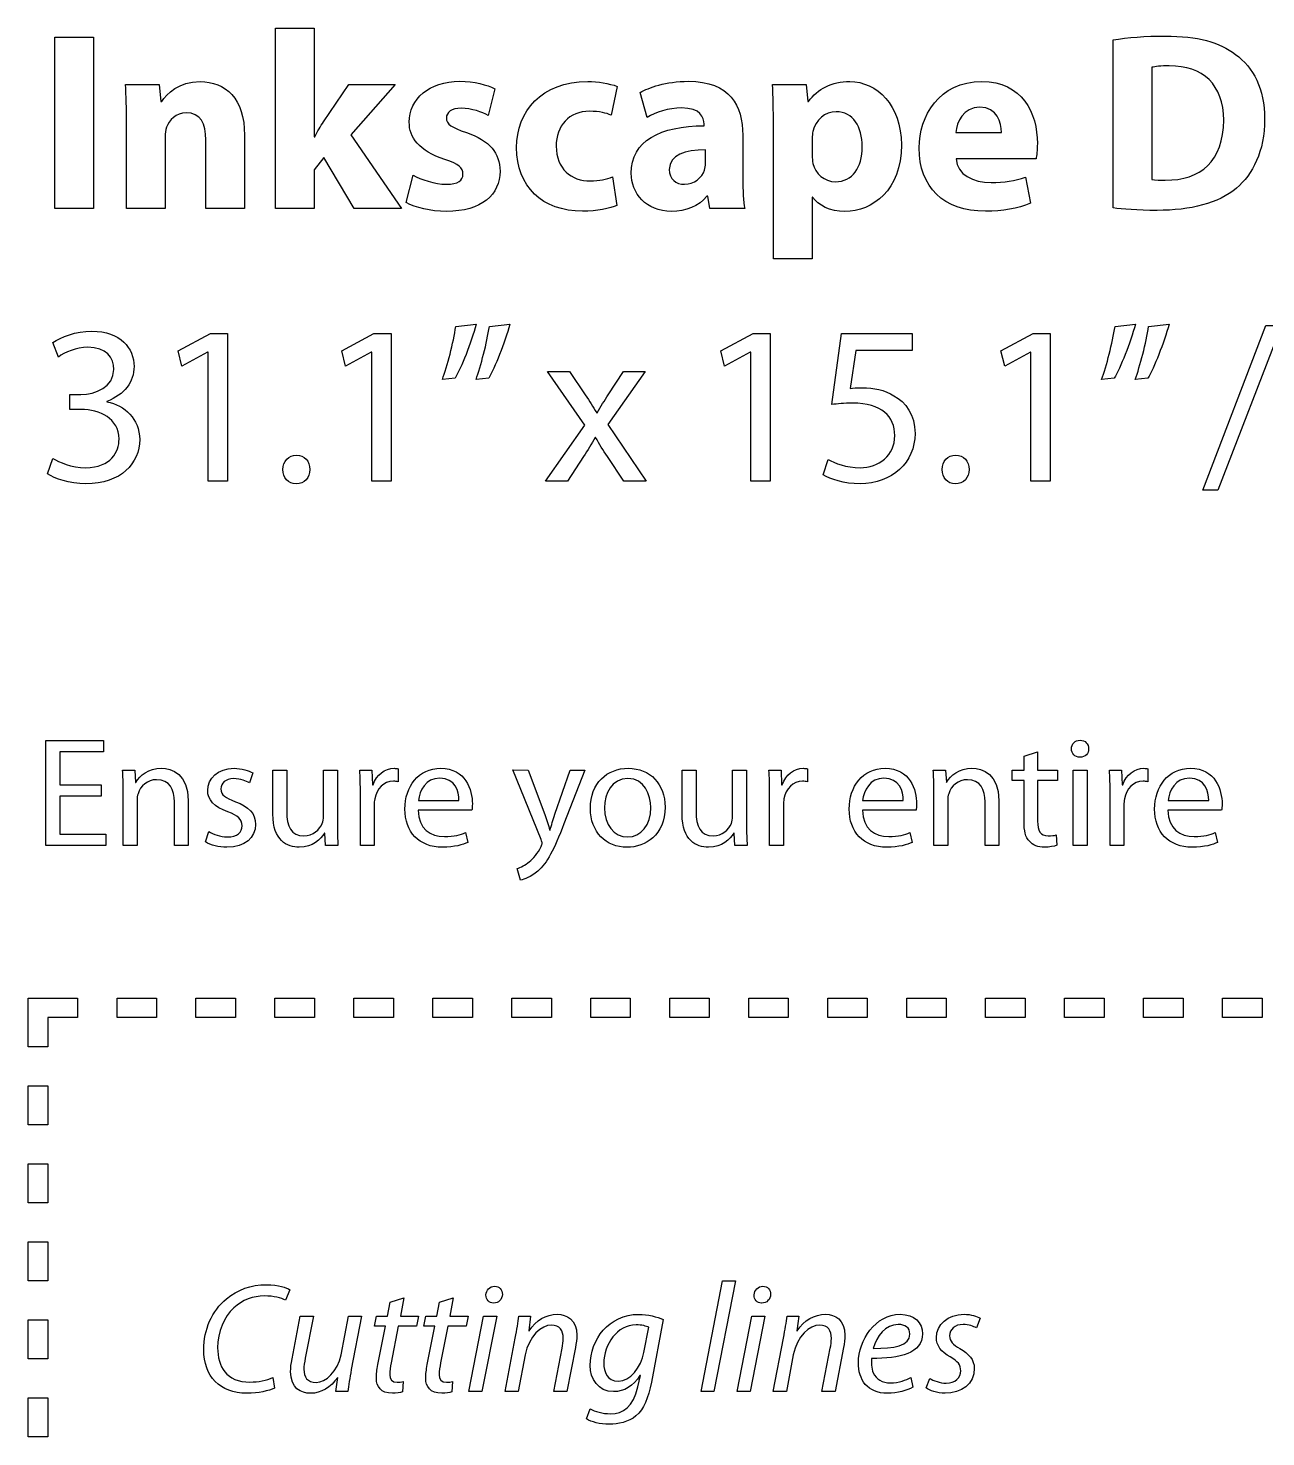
# Model space of a CAD drawing. Extents: x 0 to 808, y 79 to 394.
# Drawn here: x 648.8 to 684.72, y 353.23 to 394.12 of the extents above; entities that cross this region are included whole.
import ezdxf

# ---------------------------------------------------------------- set-up
doc = ezdxf.new("R2010")
doc.units = 0
doc.layers.add('Design_Template', color=7, linetype='CONTINUOUS')

msp = doc.modelspace()

# ---------------------------------------------------------------- linework, layer by layer
at = {"layer": 'Design_Template', "color": 7}
for points in [[(650.700365, 393.849851), (650.700365, 388.877646), (649.579037, 388.877646), (649.579037, 393.849851), (650.700365, 393.849851), (650.700365, 393.849851)], [(657.376411, 391.400634), (658.10675, 392.485077), (659.45677, 392.485077), (658.165767, 391.024399), (659.641199, 388.877646), (658.26167, 388.877646), (657.383788, 390.360455), (657.103456, 390.006351), (657.103456, 388.877646), (655.982128, 388.877646), (655.982128, 394.115713), (657.103456, 394.115713), (657.103456, 390.965382), (657.103456, 390.965382)], [(680.289302, 388.900061), (680.289302, 393.776363), (680.289302, 393.776363)], [(681.410914, 392.979346), (681.410914, 389.726019), (681.410914, 389.726019)], [(651.629604, 392.485077), (652.603389, 392.485077), (652.655029, 391.98343), (652.67716, 391.98343)], [(662.34124, 392.359665), (662.149433, 391.585063)], [(665.897031, 392.426059), (665.719979, 391.59244)], [(666.767535, 391.526046), (666.560975, 392.249008)], [(670.404191, 392.485077), (671.377976, 392.485077), (671.429617, 391.98343), (671.444371, 391.98343)], [(652.780441, 390.958005), (652.780441, 388.877646), (651.659112, 388.877646), (651.659112, 391.33424), (651.659112, 391.33424)], [(668.420019, 391.2826), (668.420019, 391.326863)], [(671.569783, 389.209618), (671.555028, 389.209618), (671.555028, 387.416968), (670.4337, 387.416968), (670.4337, 391.275222), (670.4337, 391.275222)], [(655.082115, 391.009645), (655.082115, 388.877646), (653.960786, 388.877646), (653.960786, 390.876856)], [(657.103456, 390.965382), (657.118211, 390.965382)], [(669.541347, 391.009645), (669.541347, 389.74815), (669.541347, 389.74815)], [(671.555028, 390.921119), (671.555028, 390.426849), (671.555028, 390.426849)], [(675.723123, 391.090793), (677.051012, 391.090793), (677.051012, 391.090793)], [(668.456621, 390.19078), (668.456621, 390.581769), (668.456621, 390.581769)], [(678.054022, 390.323569), (675.730501, 390.323569), (675.730501, 390.323569)], [(659.774272, 389.054697), (659.973171, 389.851431), (659.973171, 389.851431)], [(665.756865, 389.799791), (665.889653, 388.973549), (665.889653, 388.973549)], [(677.744465, 389.792413), (677.892008, 389.032566)], [(669.600365, 388.877646), (668.589694, 388.877646), (668.523299, 389.239126), (668.501168, 389.239126)], [(654.02406, 384.708983), (654.011008, 384.708983), (653.265915, 384.306644), (653.153838, 384.748422), (654.09017, 385.249785), (654.584724, 385.249785), (654.584724, 380.963939), (654.02406, 380.963939), (654.02406, 384.708983), (654.02406, 384.708983)], [(658.772397, 384.708983), (658.759345, 384.708983), (658.014252, 384.306644), (657.902176, 384.748422), (658.838507, 385.249785), (659.333061, 385.249785), (659.333061, 380.963939), (658.772397, 380.963939), (658.772397, 384.708983), (658.772397, 384.708983)], [(661.212534, 385.460318), (661.806112, 385.526429), (661.806112, 385.526429)], [(662.188589, 385.460318), (662.782167, 385.526429), (662.782167, 385.526429)], [(669.772877, 384.708983), (669.759825, 384.708983), (669.014732, 384.306644), (668.902656, 384.748422), (669.838987, 385.249785), (670.333541, 385.249785), (670.333541, 380.963939), (669.772877, 380.963939), (669.772877, 384.708983), (669.772877, 384.708983)], [(672.127326, 383.192125), (672.404253, 385.249502), (674.455103, 385.249502), (674.455103, 384.761474), (674.455103, 384.761474)], [(677.904493, 384.708983), (677.891441, 384.708983), (677.146348, 384.306644), (677.034272, 384.748422), (677.970603, 385.249785), (678.465157, 385.249785), (678.465157, 380.963939), (677.904493, 380.963939), (677.904493, 384.708983), (677.904493, 384.708983)], [(680.34463, 385.460318), (680.938208, 385.526429), (680.938208, 385.526429)], [(681.320401, 385.460318), (681.913979, 385.526429), (681.913979, 385.526429)], [(682.890318, 380.706306), (684.723258, 385.486706), (685.178372, 385.486706), (683.332096, 380.706306), (682.890318, 380.706306), (682.890318, 380.706306)], [(649.678629, 384.570236), (649.520304, 384.992152)], [(674.455103, 384.761474), (672.819927, 384.761474), (672.655076, 383.660291)], [(661.192673, 383.95708), (660.823531, 383.917357)], [(662.168728, 383.95708), (661.799586, 383.917357)], [(664.920124, 381.682361), (664.458484, 380.963656), (663.818941, 380.963656), (664.953038, 382.592306), (663.871716, 384.154845), (664.516934, 384.154845), (664.516934, 384.154845)], [(664.516934, 384.154845), (664.972048, 383.469336)], [(665.638262, 383.476146), (666.080041, 384.155128), (666.713058, 384.155128), (665.625211, 382.612167), (666.739729, 380.963656), (666.086851, 380.963656), (665.612159, 381.682361)], [(680.324769, 383.95708), (679.955627, 383.917357)], [(681.30054, 383.95708), (680.931398, 383.917357)], [(650.331224, 383.047136), (650.008047, 383.047136), (650.008047, 383.482388), (650.331224, 383.482388)], [(651.082843, 383.284624), (651.082843, 383.271288)], [(665.301751, 382.955205), (665.315086, 382.955205)], [(665.269404, 382.236216), (665.256353, 382.236216)], [(649.361978, 381.180998), (649.52002, 381.622777), (649.52002, 381.622777)], [(671.876786, 381.154894), (672.021775, 381.596957)], [(656.194079, 381.30641), (656.194079, 381.30641)], [(675.326175, 381.30641), (675.326175, 381.30641)], [(650.91809, 371.823622), (649.717464, 371.823622), (649.717464, 370.723029), (651.056459, 370.723029), (651.056459, 370.3922), (649.318688, 370.3922), (649.318688, 373.445222), (650.987704, 373.445222), (650.987704, 373.114676), (649.717464, 373.114676), (649.717464, 372.149923), (650.91809, 372.149923), (650.91809, 371.823622), (650.91809, 371.823622)], [(677.703709, 371.085554), (677.703709, 372.281519), (677.360223, 372.281519), (677.360223, 372.584897), (677.703709, 372.584897), (677.703709, 372.988174), (678.098761, 373.110148), (678.098761, 373.110148)], [(678.098761, 373.110148), (678.098761, 372.584897), (678.676872, 372.584897), (678.676872, 372.281519), (678.098761, 372.281519), (678.098761, 371.099138)], [(679.579275, 373.200425), (679.579275, 373.200425)], [(651.541465, 372.584897), (651.898988, 372.584897), (651.921906, 372.222655), (651.930787, 372.222655)], [(655.322677, 372.498581), (655.221837, 372.208788)], [(655.904226, 371.303182), (655.904226, 372.584897), (656.307586, 372.584897), (656.307586, 371.37082)], [(657.371276, 371.239507), (657.371276, 372.584897), (657.775209, 372.584897), (657.775495, 370.990182), (657.775495, 370.990182), (657.775495, 370.990182)], [(658.425798, 372.584614), (658.778738, 372.584614), (658.792203, 372.154168), (658.810537, 372.154168)], [(659.539622, 372.620555), (659.539622, 372.244729)], [(663.69039, 370.565114), (662.870206, 372.585463), (663.311667, 372.584897), (663.311667, 372.584897), (663.311667, 372.584897)], [(663.311667, 372.584897), (663.797246, 371.289315)], [(664.090312, 371.298371), (664.530628, 372.584897), (664.956906, 372.584897), (664.352152, 371.022444)], [(667.780998, 371.303182), (667.780998, 372.584897), (668.184358, 372.584897), (668.184358, 371.37082)], [(669.248048, 371.239507), (669.248048, 372.584897), (669.65198, 372.584897), (669.652267, 370.990182), (669.652267, 370.990182), (669.652267, 370.990182)], [(670.301997, 372.584614), (670.654937, 372.584614), (670.668402, 372.154168), (670.686736, 372.154168)], [(671.415821, 372.620555), (671.415821, 372.244729)], [(675.069551, 372.584897), (675.426501, 372.584897), (675.44942, 372.222655), (675.4583, 372.222655)], [(679.130079, 370.392483), (679.130079, 372.584897), (679.533439, 372.584897), (679.533439, 370.392483), (679.130079, 370.392483), (679.130079, 370.392483)], [(680.184315, 372.584614), (680.537255, 372.584614), (680.550719, 372.154168), (680.568481, 372.154168)], [(681.297279, 372.620555), (681.297279, 372.244729)], [(651.9623, 371.710988), (651.9623, 370.392766), (651.55894, 370.392766), (651.55894, 371.991442), (651.559226, 371.991442), (651.559226, 371.991442)], [(653.44797, 371.701649), (653.44797, 370.392483), (653.044611, 370.392483), (653.044611, 371.656368)], [(658.842623, 371.560714), (658.842623, 370.391917), (658.444133, 370.391917), (658.444133, 371.900599), (658.444133, 371.900599), (658.444133, 371.900599)], [(660.1269, 371.701649), (661.304608, 371.701649), (661.304608, 371.701649)], [(670.718822, 371.560714), (670.718822, 370.391917), (670.320332, 370.391917), (670.320332, 371.900599), (670.320332, 371.900599), (670.320332, 371.900599)], [(673.020093, 371.701649), (674.198374, 371.701649), (674.198374, 371.701649)], [(675.489813, 371.710988), (675.489813, 370.392766), (675.086453, 370.392766), (675.086453, 371.991442), (675.087312, 371.991442), (675.087312, 371.991442)], [(676.976057, 371.701649), (676.976057, 370.392483), (676.572697, 370.392483), (676.572697, 371.656368)], [(680.600566, 371.560714), (680.600566, 370.391917), (680.202076, 370.391917), (680.202076, 371.900599), (680.202649, 371.900599), (680.202649, 371.900599)], [(681.884557, 371.701649), (683.062838, 371.701649), (683.062838, 371.701649)], [(661.679606, 371.4161), (660.121743, 371.415817), (660.121743, 371.415817), (660.121743, 371.415817)], [(665.525563, 371.48402), (665.525563, 371.48402)], [(667.286538, 371.50666), (667.286538, 371.50666)], [(674.573372, 371.4161), (673.015509, 371.415817), (673.015509, 371.415817), (673.015509, 371.415817)], [(683.438409, 371.4161), (681.879973, 371.415817), (681.879973, 371.415817), (681.879973, 371.415817)], [(663.939339, 370.84104), (663.948219, 370.84104)], [(653.946727, 370.496344), (654.04814, 370.800005), (654.04814, 370.800005)], [(657.79297, 370.3922), (657.43602, 370.3922), (657.413101, 370.750197), (657.404221, 370.750197)], [(661.497407, 370.768026), (661.565588, 370.48276)], [(669.669742, 370.3922), (669.312218, 370.3922), (669.289873, 370.750197), (669.280992, 370.750197)], [(674.391173, 370.768026), (674.459927, 370.48276)], [(678.63476, 370.700672), (678.653094, 370.401539)], [(683.255637, 370.768026), (683.323818, 370.48276)], [(663.095377, 369.391789), (662.993964, 369.727146)], [(649.375411, 364.551045), (648.802456, 364.551045), (648.802456, 365.96577), (650.234842, 365.96577), (650.234842, 365.399767), (649.375411, 365.399767), (649.375411, 364.551045), (649.375411, 364.551045), (649.375411, 364.551045)], [(652.52666, 365.40005), (651.380751, 365.40005), (651.380751, 365.966053), (652.52666, 365.966053), (652.52666, 365.40005), (652.52666, 365.40005), (652.52666, 365.40005)], [(654.818477, 365.40005), (653.672569, 365.40005), (653.672569, 365.966053), (654.818477, 365.966053), (654.818477, 365.40005), (654.818477, 365.40005), (654.818477, 365.40005)], [(657.110295, 365.40005), (655.964386, 365.40005), (655.964386, 365.966053), (657.110295, 365.966053), (657.110295, 365.40005), (657.110295, 365.40005), (657.110295, 365.40005)], [(659.402113, 365.40005), (658.256204, 365.40005), (658.256204, 365.966053), (659.402113, 365.966053), (659.402113, 365.40005), (659.402113, 365.40005), (659.402113, 365.40005)], [(661.69393, 365.40005), (660.548021, 365.40005), (660.548021, 365.966053), (661.69393, 365.966053), (661.69393, 365.40005), (661.69393, 365.40005), (661.69393, 365.40005)], [(663.985748, 365.40005), (662.839839, 365.40005), (662.839839, 365.966053), (663.985748, 365.966053), (663.985748, 365.40005), (663.985748, 365.40005), (663.985748, 365.40005)], [(666.277565, 365.40005), (665.131657, 365.40005), (665.131657, 365.966053), (666.277565, 365.966053), (666.277565, 365.40005), (666.277565, 365.40005), (666.277565, 365.40005)], [(668.569383, 365.40005), (667.423474, 365.40005), (667.423474, 365.966053), (668.569383, 365.966053), (668.569383, 365.40005), (668.569383, 365.40005), (668.569383, 365.40005)], [(670.861201, 365.40005), (669.715292, 365.40005), (669.715292, 365.966053), (670.861201, 365.966053), (670.861201, 365.40005), (670.861201, 365.40005), (670.861201, 365.40005)], [(673.153018, 365.40005), (672.00711, 365.40005), (672.00711, 365.966053), (673.153018, 365.966053), (673.153018, 365.40005), (673.153018, 365.40005), (673.153018, 365.40005)], [(675.444836, 365.40005), (674.298927, 365.40005), (674.298927, 365.966053), (675.444836, 365.966053), (675.444836, 365.40005), (675.444836, 365.40005), (675.444836, 365.40005)], [(677.736654, 365.40005), (676.590745, 365.40005), (676.590745, 365.966053), (677.736654, 365.966053), (677.736654, 365.40005), (677.736654, 365.40005), (677.736654, 365.40005)], [(680.028471, 365.40005), (678.882562, 365.40005), (678.882562, 365.966053), (680.028471, 365.966053), (680.028471, 365.40005), (680.028471, 365.40005), (680.028471, 365.40005)], [(682.320289, 365.40005), (681.17438, 365.40005), (681.17438, 365.966053), (682.320289, 365.966053), (682.320289, 365.40005), (682.320289, 365.40005), (682.320289, 365.40005)], [(684.612106, 365.40005), (683.466198, 365.40005), (683.466198, 365.966053), (684.612106, 365.966053), (684.612106, 365.40005), (684.612106, 365.40005), (684.612106, 365.40005)], [(649.375411, 362.287031), (648.802456, 362.287031), (648.802456, 363.419038), (649.375411, 363.419038), (649.375411, 362.287031), (649.375411, 362.287031), (649.375411, 362.287031)], [(649.375411, 360.023018), (648.802456, 360.023018), (648.802456, 361.155024), (649.375411, 361.155024), (649.375411, 360.023018), (649.375411, 360.023018), (649.375411, 360.023018)], [(649.375411, 357.759004), (648.802456, 357.759004), (648.802456, 358.891011), (649.375411, 358.891011), (649.375411, 357.759004), (649.375411, 357.759004), (649.375411, 357.759004)], [(668.330461, 354.544388), (668.949825, 357.760419), (669.330267, 357.760419), (668.706319, 354.544388), (668.330461, 354.544388), (668.330461, 354.544388)], [(656.39181, 357.497794), (656.267479, 357.194416)], [(658.95177, 355.332265), (659.172644, 356.442197), (658.851503, 356.442197), (658.911377, 356.736519), (659.227648, 356.736519), (659.305283, 357.139796), (659.704919, 357.262053), (659.704919, 357.262053)], [(659.704919, 357.262053), (659.603506, 356.736802), (660.134921, 356.736802), (660.075621, 356.44248), (659.544205, 356.44248), (659.337655, 355.377828)], [(660.386735, 355.332265), (660.606749, 356.442197), (660.286181, 356.442197), (660.345482, 356.736519), (660.662039, 356.736519), (660.739388, 357.139796), (661.139597, 357.262053), (661.139597, 357.262053)], [(661.139597, 357.262053), (661.038184, 356.736802), (661.569599, 356.736802), (661.510298, 356.44248), (660.97831, 356.44248), (660.77176, 355.377828)], [(662.308424, 357.112345), (662.303267, 357.112345), (662.303267, 357.112345)], [(670.091436, 357.112345), (670.08628, 357.112345), (670.08628, 357.112345)], [(649.375411, 355.494991), (648.802456, 355.494991), (648.802456, 356.626997), (649.375411, 356.626997), (649.375411, 355.494991), (649.375411, 355.494991), (649.375411, 355.494991)], [(656.459992, 355.495274), (656.698914, 356.736519), (657.079355, 356.736519), (656.84559, 355.513669)], [(657.882351, 355.613002), (658.097782, 356.736519), (658.476791, 356.736519), (658.476791, 356.736519)], [(658.476791, 356.736519), (658.179141, 355.18284)], [(661.592804, 354.544388), (662.018509, 356.736802), (662.399524, 356.736802), (661.973246, 354.544388), (661.592804, 354.544388), (661.592804, 354.544388)], [(663.045816, 356.736802), (663.385578, 356.736802), (663.330861, 356.306356), (663.339742, 356.306356)], [(667.231535, 356.632091), (666.891773, 354.820315)], [(669.375816, 354.544388), (669.801522, 356.736802), (670.182536, 356.736802), (669.756258, 354.544388), (669.375816, 354.544388), (669.375816, 354.544388)], [(670.828256, 356.736802), (671.168591, 356.736802), (671.113874, 356.306356), (671.122754, 356.306356)], [(676.42688, 356.677655), (676.32117, 356.392106)], [(666.672618, 355.680923), (666.81471, 356.410218), (666.81471, 356.410218)], [(674.391173, 356.211268), (674.391173, 356.215513), (674.391173, 356.215513), (674.391173, 356.215513)], [(662.642456, 354.544388), (662.940679, 356.098067)], [(664.683033, 355.821575), (664.435804, 354.544105), (664.055362, 354.544105), (664.298295, 355.807991)], [(670.425469, 354.544388), (670.723119, 356.098067)], [(672.466046, 355.821575), (672.218816, 354.544105), (671.837802, 354.544105), (672.081307, 355.807991)], [(663.224864, 355.608474), (663.022898, 354.543822), (662.642456, 354.543822), (662.642456, 354.544388), (662.642456, 354.544388), (662.642456, 354.544388)], [(671.007304, 355.608474), (670.805911, 354.543822), (670.425469, 354.543822), (670.425469, 354.544388), (670.425469, 354.544388), (670.425469, 354.544388)], [(655.901075, 354.95191), (655.951495, 354.644005), (655.951495, 354.644005)], [(658.077729, 354.544105), (657.733669, 354.544105), (657.793543, 354.956438), (657.784662, 354.956438)], [(666.498153, 354.684474), (666.572064, 355.010492), (666.558027, 355.010492)], [(674.419248, 354.95191), (674.473678, 354.67089), (674.473678, 354.67089)], [(674.863001, 354.64825), (674.968138, 354.924459), (674.968138, 354.924459)], [(659.685725, 354.834182), (659.667391, 354.535049)], [(661.119543, 354.834182), (661.101782, 354.535049)], [(649.375411, 353.230977), (648.802456, 353.230977), (648.802456, 354.362984), (649.375411, 354.362984), (649.375411, 353.230977), (649.375411, 353.230977), (649.375411, 353.230977)], [(665.003028, 353.751417), (665.113322, 354.045739), (665.113322, 354.045739)]]:
    msp.add_lwpolyline(points, dxfattribs=at)
for points in [[(680.289302, 393.776363), (680.702422, 393.842758), (681.240955, 393.887021), (681.801903, 393.887021)], [(681.801903, 393.887021), (682.753557, 393.887021), (683.373238, 393.709969), (683.845376, 393.355865)], [(683.845376, 393.355865), (684.361777, 392.972253), (684.686372, 392.359949), (684.686372, 391.482067)], [(681.919938, 393.023609), (681.676491, 393.023609), (681.506817, 393.001478), (681.410914, 392.979346)], [(683.49865, 391.444897), (683.49865, 392.477699), (682.893723, 393.023609), (681.919938, 393.023609)], [(652.67716, 391.98343), (652.824704, 392.219499), (653.186184, 392.566225), (653.791112, 392.566225)], [(653.791112, 392.566225), (654.528828, 392.566225), (655.082115, 392.071956), (655.082115, 391.009645)], [(659.862514, 391.38588), (659.862514, 392.064579), (660.437932, 392.573603), (661.330569, 392.573603)], [(661.330569, 392.573603), (661.751067, 392.573603), (662.119925, 392.470322), (662.34124, 392.359665)], [(662.975675, 390.648164), (662.975675, 391.703098), (663.698637, 392.566225), (665.04128, 392.566225)], [(665.04128, 392.566225), (665.336366, 392.566225), (665.660961, 392.514585), (665.897031, 392.426059)], [(666.560975, 392.249008), (666.811798, 392.389174), (667.306068, 392.573603), (667.962635, 392.573603)], [(667.962635, 392.573603), (669.165112, 392.573603), (669.541347, 391.865395), (669.541347, 391.009645)], [(671.444371, 391.98343), (671.709949, 392.359665), (672.12307, 392.566225), (672.646848, 392.566225)], [(672.646848, 392.566225), (673.436204, 392.566225), (674.144411, 391.88015), (674.144411, 390.729313)], [(674.660529, 390.640787), (674.660529, 391.555555), (675.22857, 392.566225), (676.482687, 392.566225)], [(676.482687, 392.566225), (677.648278, 392.566225), (678.090908, 391.658835), (678.090908, 390.766198)], [(651.659112, 391.33424), (651.659112, 391.784246), (651.644358, 392.160482), (651.629604, 392.485077)], [(670.4337, 391.275222), (670.4337, 391.747361), (670.418946, 392.145727), (670.404191, 392.485077)], [(661.367455, 391.791624), (661.0945, 391.791624), (660.939579, 391.680966), (660.939579, 391.503914)], [(662.149433, 391.585063), (661.987136, 391.673589), (661.669918, 391.791624), (661.367455, 391.791624)], [(665.09292, 391.703098), (664.502747, 391.703098), (664.119135, 391.2826), (664.126512, 390.692427)], [(665.719979, 391.59244), (665.58719, 391.651458), (665.388007, 391.703098), (665.09292, 391.703098)], [(667.763452, 391.799001), (667.394594, 391.799001), (667.003604, 391.673589), (666.767535, 391.526046)], [(668.420019, 391.326863), (668.420019, 391.526046), (668.316739, 391.799001), (667.763452, 391.799001)], [(672.248481, 391.688343), (671.931263, 391.688343), (671.650931, 391.452274), (671.57716, 391.120302)], [(673.008329, 390.677673), (673.008329, 391.253091), (672.750128, 391.688343), (672.248481, 391.688343)], [(676.416576, 391.821132), (675.944438, 391.821132), (675.752632, 391.38588), (675.723123, 391.090793)], [(677.051012, 391.090793), (677.051012, 391.363748), (676.932978, 391.821132), (676.416576, 391.821132)], [(653.392745, 391.658835), (653.082904, 391.658835), (652.898475, 391.444897), (652.817327, 391.238337)], [(653.960786, 390.876856), (653.960786, 391.341617), (653.798489, 391.658835), (653.392745, 391.658835)], [(657.118211, 390.965382), (657.199359, 391.120302), (657.287885, 391.267845), (657.376411, 391.400634)], [(660.895316, 390.301437), (660.142846, 390.552261), (659.855137, 390.958005), (659.862514, 391.38588)], [(660.939579, 391.503914), (660.939579, 391.326863), (661.079745, 391.238337), (661.522375, 391.083416)], [(666.302774, 389.903071), (666.302774, 390.83997), (667.143771, 391.2826), (668.420019, 391.2826)], [(681.801903, 389.703887), (682.827328, 389.69651), (683.49865, 390.257174), (683.49865, 391.444897)], [(684.686372, 391.482067), (684.686372, 390.530413), (684.339646, 389.873846), (683.867508, 389.468102)], [(652.817327, 391.238337), (652.787818, 391.164565), (652.780441, 391.061285), (652.780441, 390.958005)], [(661.522375, 391.083416), (662.208451, 390.847347), (662.488783, 390.493244), (662.496444, 389.969465)], [(671.57716, 391.120302), (671.562405, 391.061285), (671.555028, 390.987513), (671.555028, 390.921119)], [(664.88636, 388.803874), (663.720768, 388.803874), (662.975675, 389.519458), (662.975675, 390.648164)], [(664.126512, 390.692427), (664.126512, 390.03586), (664.569142, 389.681756), (665.115052, 389.681756)], [(668.456621, 390.581769), (667.866448, 390.581769), (667.409065, 390.441603), (667.409065, 390.013728)], [(672.233727, 389.659625), (672.720619, 389.659625), (673.008329, 390.065368), (673.008329, 390.677673)], [(674.144411, 390.729313), (674.144411, 389.416178), (673.310792, 388.796497), (672.506682, 388.796497)], [(676.585967, 388.803874), (675.361359, 388.803874), (674.660529, 389.512081), (674.660529, 390.640787)], [(678.090908, 390.766198), (678.090908, 390.574392), (678.068776, 390.404718), (678.054022, 390.323569)], [(661.419095, 389.880939), (661.419095, 390.072745), (661.308437, 390.161271), (660.895316, 390.301437)], [(668.43449, 389.998974), (668.449244, 390.057991), (668.456621, 390.124386), (668.456621, 390.19078)], [(671.555028, 390.426849), (671.555028, 390.338323), (671.562405, 390.264552), (671.57716, 390.19078)], [(671.57716, 390.19078), (671.650931, 389.888316), (671.909132, 389.659625), (672.233727, 389.659625)], [(675.730501, 390.323569), (675.760009, 389.858808), (676.22477, 389.637493), (676.748549, 389.637493)], [(659.973171, 389.851431), (660.179732, 389.726019), (660.607607, 389.585853), (660.939579, 389.585853)], [(660.939579, 389.585853), (661.278929, 389.585853), (661.419095, 389.69651), (661.419095, 389.880939)], [(662.496444, 389.969465), (662.496444, 389.290767), (661.972665, 388.796497), (660.939863, 388.796497)], [(665.115052, 389.681756), (665.380629, 389.681756), (665.58719, 389.726019), (665.756865, 389.799791)], [(667.468366, 388.796497), (666.738027, 388.796497), (666.302774, 389.327652), (666.302774, 389.903071)], [(667.409065, 390.013728), (667.409065, 389.726019), (667.600871, 389.585853), (667.851694, 389.585853)], [(667.851694, 389.585853), (668.124649, 389.585853), (668.360718, 389.770282), (668.43449, 389.998974)], [(669.541347, 389.74815), (669.541347, 389.408801), (669.556102, 389.076829), (669.600365, 388.877646)], [(676.748549, 389.637493), (677.132161, 389.637493), (677.442002, 389.689133), (677.744465, 389.792413)], [(681.410914, 389.726019), (681.506817, 389.703887), (681.669114, 389.703887), (681.801903, 389.703887)], [(668.501168, 389.239126), (668.265099, 388.951417), (667.896241, 388.796497), (667.468366, 388.796497)], [(683.867508, 389.468102), (683.343729, 389.03285), (682.539619, 388.826289), (681.565834, 388.826289)], [(660.939863, 388.796497), (660.467725, 388.796497), (660.047227, 388.907154), (659.774272, 389.054697)], [(665.889653, 388.973549), (665.69047, 388.877646), (665.314235, 388.803874), (664.88636, 388.803874)], [(672.506682, 388.796497), (672.071429, 388.796497), (671.73208, 388.973549), (671.569783, 389.209618)], [(677.892008, 389.032566), (677.52315, 388.877646), (677.073144, 388.803874), (676.585967, 388.803874)], [(681.565834, 388.826289), (680.983038, 388.826289), (680.56254, 388.863175), (680.289302, 388.900061)], [(649.520304, 384.992152), (649.750982, 385.157004), (650.186234, 385.321855), (650.647874, 385.321855)], [(650.647874, 385.321855), (651.491991, 385.321855), (651.874185, 384.820775), (651.874185, 384.299834)], [(660.823531, 383.917357), (660.96852, 384.30636), (661.140181, 384.985626), (661.212534, 385.460318)], [(661.806112, 385.526429), (661.654313, 384.972575), (661.370859, 384.260679), (661.192673, 383.95708)], [(661.799586, 383.917357), (661.938049, 384.30636), (662.116236, 384.985626), (662.188589, 385.460318)], [(662.782167, 385.526429), (662.630368, 384.972575), (662.346914, 384.260679), (662.168728, 383.95708)], [(679.955627, 383.917357), (680.100616, 384.30636), (680.272277, 384.985626), (680.34463, 385.460318)], [(680.938208, 385.526429), (680.786409, 384.972575), (680.502955, 384.260679), (680.324769, 383.95708)], [(680.931398, 383.917357), (681.069862, 384.30636), (681.248049, 384.985626), (681.320401, 385.460318)], [(681.913979, 385.526429), (681.76218, 384.972575), (681.478727, 384.260679), (681.30054, 383.95708)], [(650.535798, 384.853689), (650.193044, 384.853689), (649.863058, 384.702173), (649.678629, 384.570236)], [(651.287417, 384.20762), (651.287417, 384.550374), (651.069791, 384.853689), (650.535798, 384.853689)], [(650.331224, 383.482388), (650.75314, 383.482388), (651.287417, 383.699731), (651.287417, 384.20762)], [(651.874185, 384.299834), (651.874185, 383.85153), (651.603784, 383.475862), (651.082843, 383.284624)], [(672.655076, 383.660291), (672.7541, 383.673627), (672.846315, 383.680153), (673.004356, 383.680153)], [(673.004356, 383.680153), (673.340868, 383.680153), (673.663761, 383.614326), (673.927636, 383.449191)], [(651.082843, 383.271288), (651.61031, 383.172264), (652.032226, 382.776735), (652.039036, 382.176915)], [(664.972048, 383.469336), (665.097176, 383.291433), (665.1962, 383.132824), (665.301751, 382.955205)], [(665.315086, 382.955205), (665.420636, 383.139634), (665.526186, 383.304485), (665.638262, 383.476146)], [(672.727429, 383.231849), (672.476889, 383.231849), (672.285651, 383.212271), (672.127326, 383.192125)], [(673.95374, 382.288991), (673.95374, 382.842845), (673.577789, 383.231849), (672.727429, 383.231849)], [(673.927636, 383.449191), (674.263865, 383.264762), (674.540792, 382.888811), (674.540792, 382.354818)], [(651.438933, 382.189967), (651.432407, 382.789786), (650.891604, 383.047136), (650.331224, 383.047136)], [(672.944772, 381.359469), (673.485574, 381.359469), (673.960266, 381.715559), (673.95374, 382.288991)], [(674.540792, 382.354818), (674.540792, 381.51751), (673.874861, 380.891019), (672.945055, 380.891019)], [(650.469687, 381.359185), (651.208255, 381.359185), (651.445459, 381.827067), (651.438933, 382.189967)], [(652.039036, 382.176915), (652.039036, 381.491123), (651.498234, 380.891019), (650.476213, 380.891019)], [(665.256353, 382.236216), (665.150802, 382.044977), (665.045252, 381.8736), (664.920124, 381.682361)], [(665.612159, 381.682361), (665.487031, 381.86679), (665.381481, 382.044977), (665.269404, 382.236216)], [(649.52002, 381.622777), (649.684871, 381.524036), (650.060822, 381.359185), (650.469687, 381.359185)], [(656.194079, 381.30641), (656.194079, 381.543898), (656.358931, 381.722084), (656.589609, 381.722084)], [(656.589609, 381.722084), (656.820287, 381.722084), (656.978896, 381.550707), (656.978896, 381.30641)], [(672.021775, 381.596957), (672.199678, 381.491406), (672.549242, 381.359469), (672.944772, 381.359469)], [(675.326175, 381.30641), (675.326175, 381.543898), (675.491027, 381.722084), (675.721705, 381.722084)], [(675.721705, 381.722084), (675.952383, 381.722084), (676.110992, 381.550707), (676.110992, 381.30641)], [(650.476213, 380.891019), (649.994995, 380.891019), (649.572795, 381.042535), (649.361978, 381.180998)], [(656.576557, 380.891019), (656.352405, 380.891019), (656.194079, 381.069206), (656.194079, 381.30641)], [(656.978896, 381.30641), (656.978896, 381.069206), (656.820571, 380.891019), (656.576557, 380.891019)], [(672.945055, 380.891019), (672.476889, 380.891019), (672.087886, 381.022957), (671.876786, 381.154894)], [(675.708653, 380.891019), (675.484217, 380.891019), (675.326175, 381.069206), (675.326175, 381.30641)], [(676.110992, 381.30641), (676.110992, 381.069206), (675.952667, 380.891019), (675.708653, 380.891019)], [(679.079086, 373.200425), (679.079086, 373.340794), (679.184223, 373.44975), (679.331472, 373.44975)], [(679.331472, 373.44975), (679.483019, 373.44975), (679.579275, 373.34136), (679.579275, 373.200425)], [(679.322591, 372.955912), (679.180499, 372.955912), (679.079086, 373.064585), (679.079086, 373.200425)], [(679.579275, 373.200425), (679.583859, 373.064585), (679.483019, 372.955912), (679.322591, 372.955912)], [(651.559226, 371.991442), (651.559226, 372.217844), (651.554643, 372.403493), (651.541465, 372.584897)], [(651.930787, 372.222655), (652.041081, 372.430944), (652.297192, 372.634705), (652.664742, 372.634705)], [(652.664742, 372.634705), (652.971272, 372.634705), (653.44797, 372.453584), (653.44797, 371.701649)], [(654.011758, 371.991159), (654.011758, 372.344345), (654.300527, 372.634139), (654.777798, 372.634139)], [(654.777798, 372.634139), (655.002109, 372.634139), (655.199779, 372.570747), (655.322677, 372.498581)], [(658.444133, 371.900599), (658.444133, 372.158696), (658.438976, 372.38057), (658.425798, 372.584614)], [(658.810537, 372.154168), (658.911377, 372.44849), (659.154023, 372.634139), (659.425031, 372.634139)], [(659.425031, 372.634139), (659.470867, 372.634139), (659.502666, 372.629611), (659.539622, 372.620555)], [(659.735859, 371.452041), (659.735859, 372.113416), (660.129765, 372.634422), (660.77663, 372.634422)], [(660.77663, 372.634422), (661.501131, 372.634422), (661.693644, 372.004743), (661.693644, 371.601749)], [(665.117906, 371.470436), (665.117906, 372.20426), (665.603485, 372.634422), (666.218551, 372.634422)], [(666.218551, 372.634422), (666.855676, 372.634139), (667.286538, 372.176808), (667.286538, 371.50666)], [(670.320332, 371.900599), (670.320332, 372.158696), (670.314602, 372.38057), (670.301997, 372.584614)], [(670.686736, 372.154168), (670.787576, 372.44849), (671.030222, 372.634139), (671.30123, 372.634139)], [(671.30123, 372.634139), (671.347066, 372.634139), (671.378865, 372.629611), (671.415821, 372.620555)], [(672.629624, 371.452041), (672.629624, 372.113416), (673.023531, 372.634422), (673.670969, 372.634422)], [(673.670969, 372.634422), (674.394897, 372.634422), (674.58741, 372.004743), (674.58741, 371.601749)], [(675.087312, 371.991442), (675.087312, 372.217844), (675.082156, 372.403493), (675.069551, 372.584897)], [(675.4583, 372.222655), (675.569167, 372.430944), (675.825278, 372.634705), (676.192255, 372.634705)], [(676.192255, 372.634705), (676.499359, 372.634705), (676.976057, 372.453584), (676.976057, 371.701649)], [(680.202649, 371.900599), (680.202649, 372.158696), (680.19692, 372.38057), (680.184315, 372.584614)], [(680.568481, 372.154168), (680.669894, 372.44849), (680.91254, 372.634139), (681.183261, 372.634139)], [(681.183261, 372.634139), (681.229097, 372.634139), (681.260896, 372.629611), (681.297279, 372.620555)], [(681.494089, 371.452041), (681.494089, 372.113416), (681.888568, 372.634422), (682.535433, 372.634422)], [(682.535433, 372.634422), (683.259361, 372.634422), (683.452447, 372.004743), (683.452447, 371.601749)], [(652.530957, 372.304159), (652.265106, 372.304159), (652.059415, 372.11851), (651.989802, 371.896637)], [(653.044611, 371.656368), (653.044611, 372.009554), (652.911399, 372.304159), (652.530957, 372.304159)], [(654.767484, 372.335572), (654.529135, 372.335572), (654.396496, 372.199732), (654.396496, 372.03644)], [(655.221837, 372.208788), (655.134462, 372.262841), (654.974035, 372.335572), (654.767484, 372.335572)], [(659.402113, 372.258313), (659.117927, 372.258313), (658.916534, 372.045496), (658.860957, 371.746363)], [(659.539622, 372.244729), (659.497796, 372.253785), (659.457403, 372.258313), (659.402113, 372.258313)], [(660.745691, 372.349439), (660.337174, 372.349439), (660.158699, 371.978141), (660.1269, 371.701649)], [(661.304608, 371.701649), (661.309764, 371.955218), (661.199471, 372.349439), (660.745691, 372.349439)], [(666.209957, 372.335855), (665.732113, 372.335572), (665.525563, 371.900599), (665.525563, 371.48402)], [(666.874011, 371.493076), (666.874011, 371.864375), (666.686655, 372.335855), (666.209957, 372.335855)], [(671.278312, 372.258313), (670.994126, 372.258313), (670.792733, 372.045496), (670.737156, 371.746363)], [(671.415821, 372.244729), (671.373995, 372.253785), (671.333602, 372.258313), (671.278312, 372.258313)], [(673.639457, 372.349439), (673.23094, 372.349439), (673.051892, 371.978141), (673.020093, 371.701649)], [(674.198374, 371.701649), (674.20353, 371.955218), (674.093237, 372.349439), (673.639457, 372.349439)], [(676.059043, 372.304159), (675.792619, 372.304159), (675.586929, 372.11851), (675.517315, 371.896637)], [(676.572697, 371.656368), (676.572697, 372.009554), (676.439485, 372.304159), (676.059043, 372.304159)], [(681.160056, 372.258313), (680.875871, 372.258313), (680.674477, 372.045496), (680.618901, 371.746363)], [(681.297279, 372.244729), (681.25574, 372.253785), (681.21506, 372.258313), (681.160056, 372.258313)], [(682.503921, 372.349439), (682.095404, 372.349439), (681.916356, 371.978141), (681.884557, 371.701649)], [(683.062838, 371.701649), (683.067994, 371.955218), (682.957701, 372.349439), (682.503921, 372.349439)], [(651.989802, 371.896637), (651.97204, 371.846545), (651.9623, 371.778908), (651.9623, 371.710988)], [(654.598749, 371.370537), (654.199114, 371.510905), (654.011758, 371.728534), (654.011758, 371.991159)], [(654.396496, 372.03644), (654.396496, 371.855035), (654.529135, 371.773531), (654.817904, 371.665141)], [(654.817904, 371.665141), (655.203503, 371.519961), (655.400313, 371.329784), (655.400313, 371.003766)], [(658.860957, 371.746363), (658.852076, 371.692026), (658.842623, 371.628634), (658.842623, 371.560714)], [(670.737156, 371.746363), (670.728275, 371.692026), (670.718822, 371.628634), (670.718822, 371.560714)], [(675.517315, 371.896637), (675.49984, 371.846545), (675.489813, 371.778908), (675.489813, 371.710988)], [(680.618901, 371.746363), (680.61002, 371.692026), (680.600566, 371.628634), (680.600566, 371.560714)], [(655.01099, 370.967542), (655.01099, 371.157719), (654.896972, 371.261864), (654.598749, 371.370537)], [(656.670266, 370.342674), (656.321623, 370.342674), (655.904226, 370.532852), (655.904226, 371.303182)], [(656.307586, 371.37082), (656.307586, 370.953958), (656.436214, 370.67322), (656.802905, 370.67322)], [(657.334893, 371.035463), (657.357811, 371.09461), (657.371276, 371.167058), (657.371276, 371.239507)], [(660.827623, 370.342391), (660.143802, 370.342391), (659.735859, 370.790666), (659.735859, 371.452041)], [(660.121743, 371.415817), (660.130624, 370.876982), (660.479267, 370.655108), (660.882627, 370.655108)], [(661.693644, 371.601749), (661.693644, 371.520244), (661.684763, 371.456852), (661.679606, 371.4161)], [(663.797246, 371.289315), (663.848239, 371.144418), (663.902383, 370.972353), (663.939339, 370.84104)], [(663.948219, 370.84104), (663.990045, 370.972353), (664.035595, 371.13989), (664.090312, 371.298371)], [(666.181596, 370.342674), (665.580566, 370.342674), (665.117906, 370.777365), (665.117906, 371.470436)], [(665.525563, 371.48402), (665.525563, 371.004049), (665.806024, 370.641241), (666.200217, 370.641241)], [(667.286538, 371.50666), (667.286538, 370.695861), (666.718167, 370.342674), (666.181596, 370.342674)], [(666.200217, 370.641241), (666.585242, 370.641241), (666.874011, 370.999238), (666.874011, 371.493076)], [(668.547038, 370.342674), (668.198395, 370.342674), (667.780998, 370.532852), (667.780998, 371.303182)], [(668.184358, 371.37082), (668.184358, 370.953958), (668.312986, 370.67322), (668.679677, 370.67322)], [(669.211665, 371.035463), (669.234583, 371.09461), (669.248048, 371.167058), (669.248048, 371.239507)], [(673.721389, 370.342391), (673.038141, 370.342391), (672.629624, 370.790666), (672.629624, 371.452041)], [(673.015509, 371.415817), (673.02439, 370.876982), (673.373033, 370.655108), (673.776393, 370.655108)], [(674.58741, 371.601749), (674.58741, 371.520244), (674.578529, 371.456852), (674.573372, 371.4161)], [(682.585853, 370.342391), (681.902605, 370.342391), (681.494089, 370.790666), (681.494089, 371.452041)], [(681.879973, 371.415817), (681.888854, 370.876982), (682.237497, 370.655108), (682.640857, 370.655108)], [(683.452447, 371.601749), (683.452447, 371.520244), (683.442993, 371.456852), (683.438409, 371.4161)], [(655.400313, 371.003766), (655.400313, 370.618884), (655.097506, 370.342391), (654.570675, 370.342391)], [(654.579555, 370.641241), (654.873195, 370.641241), (655.01099, 370.786421), (655.01099, 370.967542)], [(656.802905, 370.67322), (657.073626, 370.67322), (657.262414, 370.858869), (657.334893, 371.035463)], [(657.775495, 370.990182), (657.775495, 370.763498), (657.780079, 370.564265), (657.79297, 370.3922)], [(664.352152, 371.022444), (664.06281, 370.270509), (663.866, 369.885344), (663.590696, 369.649886)], [(668.679677, 370.67322), (668.950398, 370.67322), (669.139186, 370.858869), (669.211665, 371.035463)], [(669.652267, 370.990182), (669.652267, 370.763498), (669.656851, 370.564265), (669.669742, 370.3922)], [(677.859839, 370.514739), (677.745821, 370.632468), (677.703709, 370.827173), (677.703709, 371.085554)], [(678.098761, 371.099138), (678.098761, 370.827456), (678.176396, 370.67322), (678.401567, 370.67322)], [(654.570675, 370.342391), (654.327742, 370.342391), (654.102857, 370.405784), (653.946727, 370.496344)], [(654.04814, 370.800005), (654.167315, 370.723312), (654.378162, 370.641241), (654.579555, 370.641241)], [(657.404221, 370.750197), (657.298511, 370.573604), (657.063886, 370.342674), (656.670266, 370.342674)], [(661.565588, 370.48276), (661.423496, 370.419085), (661.17999, 370.342391), (660.827623, 370.342391)], [(660.882627, 370.655108), (661.171396, 370.655108), (661.34586, 370.704917), (661.497407, 370.768026)], [(663.686666, 370.365881), (663.705, 370.406633), (663.718465, 370.438329), (663.718465, 370.460969)], [(663.718465, 370.460969), (663.718465, 370.483609), (663.709584, 370.515305), (663.69039, 370.565114)], [(669.280992, 370.750197), (669.175282, 370.573604), (668.940658, 370.342674), (668.547038, 370.342674)], [(674.459927, 370.48276), (674.317835, 370.419085), (674.073756, 370.342391), (673.721389, 370.342391)], [(673.776393, 370.655108), (674.065735, 370.655108), (674.239626, 370.704917), (674.391173, 370.768026)], [(678.295571, 370.342674), (678.107642, 370.342674), (677.955809, 370.406067), (677.859839, 370.514739)], [(678.401567, 370.67322), (678.511861, 370.67322), (678.575459, 370.682276), (678.63476, 370.700672)], [(683.323818, 370.48276), (683.181726, 370.419085), (682.938793, 370.342391), (682.585853, 370.342391)], [(682.640857, 370.655108), (682.929626, 370.655108), (683.10409, 370.704917), (683.255637, 370.768026)], [(663.346904, 369.921851), (663.457197, 370.008166), (663.594134, 370.162119), (663.686666, 370.365881)], [(678.653094, 370.401539), (678.575459, 370.369843), (678.451128, 370.342674), (678.295571, 370.342674)], [(662.993964, 369.727146), (663.095377, 369.758559), (663.227729, 369.822234), (663.346904, 369.921851)], [(663.590696, 369.649886), (663.3936, 369.477821), (663.196217, 369.409618), (663.095377, 369.391789)], [(654.55721, 357.234885), (654.873768, 357.502039), (655.268247, 357.647219), (655.722027, 357.647219)], [(655.722027, 357.647219), (656.065513, 357.647219), (656.309018, 357.560903), (656.39181, 357.497794)], [(662.087836, 357.348086), (662.092993, 357.492983), (662.202427, 357.601655), (662.340223, 357.601655)], [(662.303267, 357.112345), (662.175785, 357.112345), (662.087836, 357.212245), (662.087836, 357.348086)], [(662.565107, 357.365915), (662.559951, 357.21649), (662.454814, 357.112345), (662.308424, 357.112345)], [(662.340223, 357.601655), (662.478018, 357.601655), (662.565107, 357.501756), (662.565107, 357.365915)], [(669.870849, 357.348086), (669.876579, 357.492983), (669.98544, 357.601655), (670.123235, 357.601655)], [(670.08628, 357.112345), (669.958798, 357.112345), (669.870849, 357.212245), (669.870849, 357.348086)], [(670.34812, 357.365915), (670.342963, 357.21649), (670.237826, 357.112345), (670.091436, 357.112345)], [(670.123235, 357.601655), (670.261031, 357.601655), (670.34812, 357.501756), (670.34812, 357.365915)], [(653.89688, 355.76271), (653.89688, 356.338053), (654.130646, 356.886227), (654.55721, 357.234885)], [(654.772355, 356.976788), (654.483013, 356.709634), (654.300813, 356.279188), (654.300813, 355.817047)], [(655.656996, 357.320918), (655.336428, 357.320918), (655.010704, 357.198661), (654.772355, 356.976788)], [(656.267479, 357.194416), (656.152888, 357.262053), (655.932301, 357.320918), (655.656996, 357.320918)], [(662.940679, 356.098067), (662.991672, 356.342581), (663.018314, 356.555398), (663.045816, 356.736802)], [(663.339742, 356.306356), (663.537125, 356.614545), (663.835347, 356.786327), (664.160499, 356.786327)], [(664.160499, 356.786327), (664.426923, 356.786327), (664.724573, 356.636902), (664.724573, 356.175044)], [(665.113322, 355.305097), (665.108166, 356.047976), (665.663931, 356.786044), (666.521071, 356.786044)], [(666.521071, 356.786044), (666.777755, 356.786044), (667.057643, 356.713596), (667.231535, 356.632091)], [(670.723119, 356.098067), (670.774112, 356.342581), (670.800754, 356.555398), (670.828256, 356.736802)], [(671.122754, 356.306356), (671.319851, 356.614545), (671.618073, 356.786327), (671.943512, 356.786327)], [(671.943512, 356.786327), (672.209362, 356.786327), (672.507585, 356.636902), (672.507585, 356.175044)], [(672.896621, 355.377545), (672.896621, 356.03892), (673.39194, 356.786327), (674.10756, 356.786327)], [(674.10756, 356.786327), (674.529541, 356.786327), (674.75815, 356.537286), (674.75815, 356.224852)], [(675.160651, 356.107123), (675.160651, 356.492006), (675.495829, 356.786327), (675.963646, 356.786327)], [(675.963646, 356.786327), (676.16504, 356.786327), (676.344088, 356.732274), (676.42688, 356.677655)], [(663.982024, 356.47361), (663.711303, 356.47361), (663.326277, 356.152121), (663.224864, 355.608474)], [(664.330666, 356.088728), (664.330666, 356.310602), (664.243291, 356.47361), (663.982024, 356.47361)], [(664.724573, 356.175044), (664.724573, 356.079672), (664.706811, 355.939303), (664.683033, 355.821575)], [(666.447733, 356.482667), (665.89254, 356.482667), (665.512098, 355.911852), (665.508374, 355.368206)], [(666.81471, 356.410218), (666.745956, 356.441914), (666.60816, 356.482667), (666.447733, 356.482667)], [(671.764463, 356.47361), (671.494315, 356.47361), (671.108717, 356.152121), (671.007304, 355.608474)], [(672.113106, 356.088728), (672.113106, 356.310602), (672.025731, 356.47361), (671.764463, 356.47361)], [(672.507585, 356.175044), (672.507585, 356.079672), (672.489824, 355.939303), (672.466046, 355.821575)], [(674.75815, 356.224852), (674.75815, 355.64951), (674.102404, 355.495557), (673.28222, 355.509141)], [(674.051411, 356.492006), (673.688731, 356.492006), (673.418583, 356.143348), (673.327483, 355.798934)], [(673.327483, 355.798934), (673.923356, 355.794406), (674.391173, 355.871383), (674.391173, 356.211268)], [(674.391173, 356.215513), (674.391173, 356.392106), (674.253664, 356.492006), (674.051411, 356.492006)], [(675.560286, 355.549893), (675.303603, 355.690262), (675.160651, 355.88525), (675.160651, 356.107123)], [(675.935571, 356.492006), (675.706103, 356.492006), (675.541092, 356.351637), (675.541092, 356.161177)], [(675.541092, 356.161177), (675.541092, 356.002696), (675.646802, 355.903079), (675.844472, 355.794406)], [(676.32117, 356.392106), (676.243534, 356.437386), (676.100582, 356.492006), (675.935571, 356.492006)], [(655.149072, 354.49458), (654.368995, 354.49458), (653.89688, 354.98389), (653.89688, 355.76271)], [(654.300813, 355.817047), (654.300813, 355.268589), (654.552627, 354.820598), (655.240172, 354.820598)], [(664.298295, 355.807991), (664.316629, 355.894023), (664.330666, 355.998168), (664.330666, 356.088728)], [(672.081307, 355.807991), (672.099642, 355.894023), (672.113106, 355.998168), (672.113106, 356.088728)], [(675.844472, 355.794406), (676.091701, 355.654038), (676.261869, 355.463577), (676.261869, 355.219064)], [(656.418453, 355.12822), (656.418453, 355.232365), (656.43249, 355.350377), (656.459992, 355.495274)], [(656.84559, 355.513669), (656.818088, 355.391129), (656.804051, 355.286984), (656.804051, 355.191896)], [(657.161574, 354.811259), (657.436879, 354.811259), (657.789819, 355.12822), (657.882351, 355.613002)], [(658.90708, 354.919931), (658.90708, 355.046716), (658.920544, 355.173501), (658.95177, 355.332265)], [(659.337655, 355.377828), (659.314737, 355.255288), (659.29583, 355.142371), (659.29583, 355.02917)], [(660.340898, 354.919931), (660.340898, 355.046716), (660.354936, 355.173501), (660.386735, 355.332265)], [(660.77176, 355.377828), (660.748842, 355.255288), (660.730221, 355.142371), (660.730221, 355.02917)], [(665.787689, 354.544105), (665.34279, 354.544105), (665.113322, 354.915403), (665.113322, 355.305097)], [(665.508374, 355.368206), (665.508374, 355.127937), (665.59575, 354.842955), (665.934079, 354.842955)], [(665.934079, 354.842955), (666.260377, 354.842955), (666.594982, 355.250477), (666.672618, 355.680923)], [(673.739724, 354.494297), (673.152732, 354.494297), (672.896621, 354.892763), (672.896621, 355.377545)], [(673.28222, 355.509141), (673.263885, 355.414052), (673.277063, 355.210008), (673.328056, 355.092279)], [(675.86739, 355.146616), (675.86739, 355.318681), (675.789755, 355.423108), (675.560286, 355.549893)], [(655.240172, 354.820598), (655.473937, 354.820598), (655.730907, 354.865878), (655.901075, 354.95191)], [(657.000861, 354.494297), (656.716675, 354.494297), (656.418453, 354.629854), (656.418453, 355.12822)], [(656.804051, 355.191896), (656.804051, 354.965211), (656.900307, 354.811259), (657.161574, 354.811259)], [(657.784662, 354.956438), (657.587566, 354.67089), (657.293927, 354.494297), (657.000861, 354.494297)], [(658.179141, 355.18284), (658.133305, 354.938326), (658.101506, 354.725509), (658.077729, 354.544105)], [(659.374324, 354.494297), (659.034562, 354.494297), (658.90708, 354.698058), (658.90708, 354.919931)], [(659.29583, 355.02917), (659.29583, 354.897574), (659.36086, 354.81607), (659.506677, 354.81607)], [(660.808716, 354.494297), (660.468954, 354.494297), (660.340898, 354.698058), (660.340898, 354.919931)], [(660.730221, 355.02917), (660.730221, 354.897574), (660.794678, 354.81607), (660.941068, 354.81607)], [(666.558027, 355.010492), (666.365514, 354.698058), (666.094793, 354.544105), (665.787689, 354.544105)], [(673.328056, 355.092279), (673.414859, 354.897574), (673.593907, 354.797957), (673.823375, 354.797957)], [(673.823375, 354.797957), (674.084642, 354.797957), (674.282311, 354.879462), (674.419248, 354.95191)], [(674.968138, 354.924459), (675.073275, 354.860784), (675.266361, 354.788618), (675.444836, 354.788618)], [(676.261869, 355.219064), (676.261869, 354.756922), (675.881427, 354.494297), (675.413037, 354.494297)], [(675.444836, 354.788618), (675.70152, 354.788618), (675.86739, 354.951627), (675.86739, 355.146616)], [(655.951495, 354.644005), (655.777603, 354.567028), (655.497142, 354.49458), (655.149072, 354.49458)], [(659.667391, 354.535049), (659.599209, 354.512409), (659.483759, 354.494297), (659.374324, 354.494297)], [(659.506677, 354.81607), (659.571134, 354.81607), (659.635305, 354.820881), (659.685725, 354.834182)], [(661.101782, 354.535049), (661.0336, 354.512409), (660.91815, 354.494297), (660.808716, 354.494297)], [(660.941068, 354.81607), (661.005526, 354.81607), (661.069123, 354.820881), (661.119543, 354.834182)], [(665.700887, 353.900842), (666.072448, 353.900842), (666.365514, 354.091019), (666.498153, 354.684474)], [(666.891773, 354.820315), (666.800673, 354.358173), (666.676342, 354.0364), (666.442576, 353.841695)], [(674.473678, 354.67089), (674.308667, 354.575801), (674.037946, 354.494297), (673.739724, 354.494297)], [(675.413037, 354.494297), (675.174688, 354.498825), (674.964414, 354.57099), (674.863001, 354.64825)], [(665.667656, 353.597181), (665.397508, 353.597181), (665.145121, 353.660857), (665.003028, 353.751417)], [(665.113322, 354.045739), (665.246534, 353.964234), (665.466262, 353.900842), (665.700887, 353.900842)], [(666.442576, 353.841695), (666.221989, 353.651518), (665.924339, 353.597181), (665.667656, 353.597181)]]:
    msp.add_open_spline(points, degree=3, dxfattribs=at)

doc.saveas('drawing.dxf')
